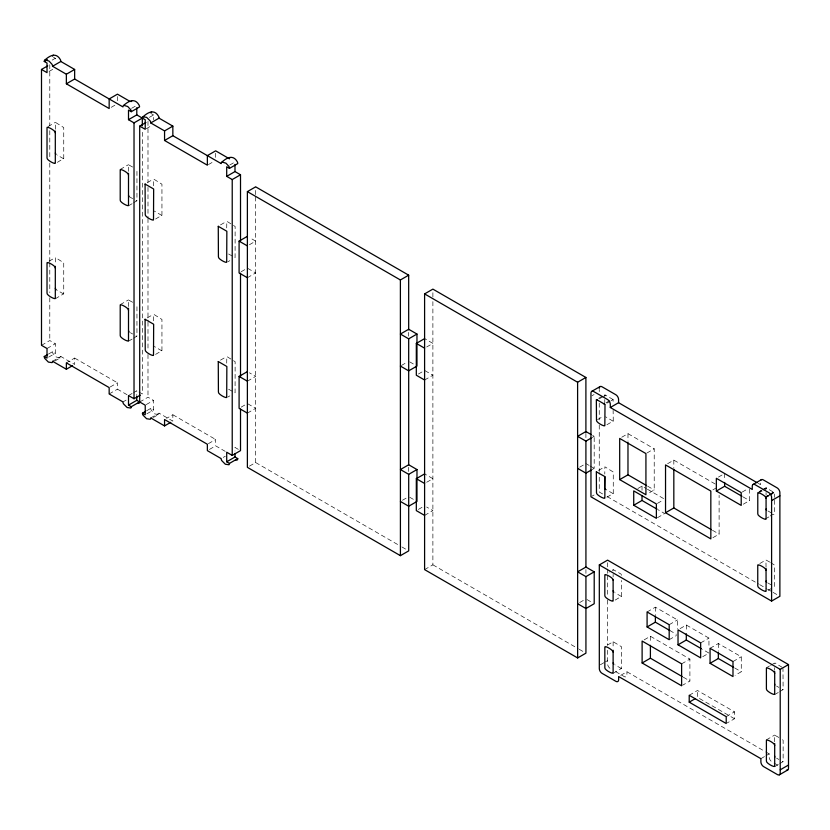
<?xml version="1.0" encoding="UTF-8"?>
<svg xmlns="http://www.w3.org/2000/svg" width="830" height="830" viewBox="0 0 830 830"><rect width="100%" height="100%" fill="white"/><g stroke="black" fill="none" stroke-linecap="round" stroke-linejoin="round"><path stroke-width="0.62" stroke-dasharray="4.15 3.11" d="M249.446 466.138L255.661 462.549L255.661 195.89M255.661 194.594L255.661 186.843M424.597 569.619L432.887 564.836L432.887 298.167M432.887 296.881L432.887 291.704M57.384 162.338L63.754 158.395L63.734 127.55L55.423 122.363L55.309 129.77M606.906 497.212L613.266 493.425L613.266 472.021L604.883 466.792L604.769 474.034M621.494 575.304L621.016 574.07L613.36 569.681L608.971 572.088M615.186 600.08L621.546 596.282L621.4 580.44M613.121 673.348L621.546 668.368L621.494 646.746L613.235 641.746L604.831 646.56M132.644 167.038L128.411 164.734L128.505 172.028M55.309 298.759L63.734 293.768L63.734 262.768L55.423 257.58L55.309 264.988M155.584 219.016L161.943 215.219L161.943 184.219L153.623 179.031L153.509 186.439M133.682 202.8L136.95 200.653L136.95 169.974L136.006 168.978M132.644 302.265L128.411 299.952L128.505 307.017M228.603 254.001L235.077 257.601L235.129 226.476L226.818 221.288L226.704 228.696M155.584 354.4L161.943 350.613L161.943 319.446L153.623 314.259L153.509 321.428M133.682 338.194L136.95 336.036L136.95 305.201L136.006 304.205M228.603 389.218L235.077 392.829L235.129 361.704L226.818 356.516L226.704 363.924M606.906 424.763L613.266 420.976L613.121 410.373M613.121 493.622L605.558 489.254M613.121 569.702L613.121 570.604M621.4 596.49L615.02 592.807M763.745 490.105C766.63 490.561 766.858 486.349 765.986 488.58M613.121 641.777L613.121 648.998M621.4 668.565L615.02 664.882M769.721 562.066L765.945 560.011L766.038 567.139M782.192 667.32L774.94 662.963L774.691 663.886M779.868 691.566L783.115 689.574L782.981 668.669M778.831 737.455L774.598 735.141L774.691 742.279M779.868 763.642L783.136 761.494L783.136 740.391L782.306 739.354M54.79 361.04L60.331 357.834A3.144 1.816 60 0 0 60.829 356.485L74.648 364.453L74.648 358.072L66.359 362.866M52.207 60.082L55.309 58.287L55.309 61.877M49.095 71.442L54.272 68.454M48.057 126.575L55.309 122.394M111.241 107.319L115.38 104.933M131.607 108.315L136.784 105.327M149.369 117.362L153.509 114.965L153.509 119.748M146.256 128.723L151.444 125.735M120.215 169.434L128.505 164.651M147.294 182.662L153.509 179.073M128.505 205.788L132.644 203.402M208.403 164.599L213.58 161.611M49.095 261.201L55.309 257.622M229.806 164.994L234.994 162.006M220.49 224.909L226.704 221.33M41.5 345.322L49.79 340.539L55.309 343.724L55.309 353.29L47.02 358.072M120.215 304.662L128.505 299.869M47.02 348.507L55.309 343.724M48.41 354.088L52.549 351.702L55.309 353.29M249.446 244.715L255.661 241.125L249.446 237.536M52.549 361.268L60.829 356.485M227.742 261.865L229.806 260.672M147.294 317.88L153.509 314.29M241.167 271.752L246.344 268.764M128.505 341.182L132.644 338.785M247.382 277.728L255.661 272.945L247.382 268.173M110.203 386.977L117.455 382.796L117.455 389.177L127.011 394.696M109.166 393.96L117.455 389.177M128.505 395.547L132.644 393.161M133.682 392.559L136.784 390.764L136.784 395.547M122.975 401.928L126.087 400.133M139.699 402L147.989 397.217L153.509 400.402L153.509 409.968L146.256 414.16M220.49 360.137L226.704 356.547M146.256 404.584L153.509 400.402M146.609 410.767L150.749 408.37L153.509 409.968M150.749 417.947L159.038 413.164L172.847 421.132L172.847 414.751L166.633 418.341M153.343 417.48L158.53 414.492A3.071 1.774 60 0 0 159.038 413.164M247.382 381.188L255.661 376.405L249.446 372.815M227.742 397.093L229.806 395.9M241.167 407.146L246.344 404.148M247.382 413.122L255.661 408.339L247.382 403.556M208.403 443.656L215.655 439.475L215.655 445.845L225.221 451.364M209.44 449.435L215.655 445.845M223.249 457.413L225.324 456.21M426.672 346.992L432.887 343.402L424.607 338.619M401.43 365.47L406.607 362.482M418.393 374.04L423.57 371.052M424.597 380.016L432.887 375.233L424.607 370.45M426.672 482.272L432.887 478.682L424.597 473.899M402.488 500.251L406.627 497.855M591.998 395.734L594.073 394.541M598.554 398.327L602.705 395.931M599.343 398.774L602.445 396.979M603.483 396.387L605.558 395.184M418.382 509.423L423.559 506.435M606.128 402.695L610.268 400.309M606.906 403.152L610.019 401.357M611.056 400.755L613.121 399.562L613.121 404.179M424.597 515.399L432.887 510.616L426.672 507.037M597.527 419.638L602.705 416.65M592.122 437.524L594.187 436.331L592.122 435.138M621.763 437.234L627.978 433.644L654.216 448.791L654.216 489.97L646.964 494.161M579.693 467.155L583.832 464.769M592.122 469.552L594.187 468.348L594.187 436.331M598.554 470.423L604.769 466.834M646.964 452.983L654.216 448.791M591.998 496.195L594.073 495.002M667.611 463.7L673.825 460.121L716.913 484.99M637.876 488.507L642.015 486.121L646.331 488.611M657.412 503.385L663.627 499.795M718.427 477.094L723.604 474.106M657.412 517.733L664.664 513.542L658.19 509.807M712.908 489.856L717.047 487.459M742.248 492.045L748.463 488.455M757.78 492.647L761.93 490.25M762.967 489.659L766.069 487.864L774.359 492.647L774.359 497.336M758.568 493.093L762.708 490.706M743.286 504.204L749.5 500.615L749.5 489.14M579.714 602.528L583.853 600.142M765.291 496.983L768.642 495.168M769.431 494.587C774.027 491.225 777.088 491.64 770.209 495.033M765.675 497.014L768.788 495.22M769.825 494.628L773.965 492.232M765.82 497.118L768.933 495.323M769.97 494.732L774.11 492.335M765.955 497.263L769.068 495.469M770.095 494.867L774.245 492.481M766.069 497.429L769.182 495.635M712.908 537.695L719.112 534.105L719.112 495.323M765.291 518.989L769.431 516.592M770.468 516.001C771.049 513.282 774.919 515.814 774.359 513.749L774.359 498.602M647.089 611.959L655.378 607.176L677.467 619.927L677.467 628.673M759.824 563.518L766.038 559.939M669.188 624.71L677.467 619.927M600.339 664.778L604.489 662.392M605.516 661.79L607.591 660.597M644.184 639.847L650.398 636.268L689.896 659.072L689.896 681.005L682.644 685.186M680.092 628.621L686.306 625.032L708.955 638.104L708.955 646.85M669.188 639.702L676.429 635.521M620.716 675.34L626.93 671.761L764.689 751.295M768.175 590.317L772.315 587.92M700.665 642.897L708.955 638.104M681.617 663.855L689.896 659.072M710.065 648.313L718.344 643.53L741.273 656.769L741.273 671.75L735.058 675.34M702.74 656.686L708.955 653.096L702.481 649.361M732.983 661.552L741.273 656.769M689.211 695.281L697.49 690.487L734.509 711.86L734.509 718.739L727.256 722.92M766.401 667.766L769.514 665.971M770.551 665.38L774.691 662.983M726.219 716.643L734.509 711.86M774.691 694.554L778.831 692.168M766.401 739.841L774.691 735.058M760.882 758.662L765.021 756.265M766.059 755.674L769.171 753.879L769.171 757.064A3.901 2.251 60 0 0 771.931 761.847M774.691 766.63L778.831 764.243M759.606 491.319L761.681 490.125M762.718 489.534L766.069 487.864M158.53 414.492L154.878 413.942L151.247 410.279A3.05 1.764 60 0 1 150.749 408.37M63.599 158.748L57.208 155.065M136.784 201.005L136.006 200.559M161.798 215.427L154.297 211.09M63.599 293.976L56.087 289.639M136.784 336.399L136.006 335.943M161.798 350.82L154.297 346.483M613.121 421.173L605.558 416.805M782.866 689.813L782.306 689.491M782.866 761.888L782.306 761.567M59.968 358.041L56.067 356.921L53.047 353.632A3.123 1.805 60 0 1 52.549 351.702M53.473 57.229L55.309 58.287M150.749 113.368L153.509 114.965M613.121 399.562L604.769 394.738L604.769 403.069M758.309 483.382L760.55 484.668L760.55 482.552M767.968 510.969L773.57 514.206M743.016 496.88L749.5 500.615M647.649 486.183L654.216 489.97M647.41 489.233L663.585 498.571M770.697 562.626L774.525 565.126L774.525 586.53L773.602 586.281M712.493 530.277L719.112 534.105M129.283 196.679L132.644 198.619M409.719 361.88L414.896 364.878M585.907 463.565L589.01 465.36M590.047 465.962L594.187 468.348M767.781 582.919L771.661 585.16M602.611 493.954L599.25 492.014L599.25 472.685M607.104 496.548L758.568 583.988M759.689 584.642L766.412 588.522M767.543 589.176L772.025 591.759M773.145 592.413L779.878 596.293M776.59 686.088L778.831 687.385M669.737 630.458L676.367 634.286M734.716 667.974L741.273 671.75M130.403 332.706L132.644 334.002M409.74 497.263L414.917 500.251M586.955 599.54L592.143 602.528M683.318 677.207L689.896 681.005M734.509 718.739L697.49 697.366L697.49 690.487M765.81 751.939L769.171 753.879M776.59 758.163L778.831 759.46M138.994 392.04L142.314 393.96L142.314 129.739M238.303 449.352L234.994 447.443L234.994 451.032M74.648 358.072L117.455 382.796M172.847 414.751L215.655 439.475M255.661 462.549L400.88 546.368M402 547.012L406.472 549.585M432.887 564.836L578.105 648.645M579.226 649.288L583.687 651.872M615.663 671.636L624.16 676.543A3.901 2.251 60 0 0 626.93 674.946L626.93 671.761M774.058 763.081L779.36 766.142M774.691 667.673L774.691 670.204M766.069 492.553L766.069 495.074M724.642 473.515L724.642 479.885M718.344 643.53L718.344 651.021M686.306 625.032L686.306 631.277M673.825 460.121L673.825 467.871M655.378 607.176L655.378 614.667M650.398 636.268L650.398 642.721M642.015 486.121L642.015 490.904M627.978 433.644L627.978 441.363M613.121 574.391L613.121 576.912M607.591 562.709L607.591 567.865M607.591 569.152L607.591 574.298M607.591 575.584L607.591 594.913M607.591 600.059L607.591 645.138M607.591 650.295L607.591 663.782A3.901 2.251 60 0 0 610.351 668.565M599.25 389.426L599.25 391.553M599.25 403.141L599.25 419.887M599.25 425.033L599.25 471.399M585.907 433.426L585.907 438.448M585.928 569.608L585.928 573.426M408.682 332.394L408.682 336.171M408.702 467.321L408.702 472.426M215.655 153.239L215.655 158.022M147.989 121.346L147.989 182.216M147.989 187.393L147.989 217.19M147.989 218.477L147.989 320.795M147.989 322.092L147.989 349.295M147.989 354.472L147.989 397.217M117.455 96.56L117.455 101.343M49.79 64.667L49.79 125.538M49.79 130.725L49.79 157.918M49.79 163.095L49.79 261.533M49.79 262.83L49.79 292.617M49.79 297.794L49.79 340.539"/><path stroke-width="1.25" d="M408.671 275.176L400.392 279.969L400.392 366.072L400.413 469.552L408.702 474.335L408.702 550.881L400.413 555.664L247.382 467.342L247.382 191.626L255.661 186.843L408.671 275.176L408.682 329.884M585.897 377.463L577.607 382.246L577.618 468.348L577.639 571.839L585.928 576.622L585.928 653.158L577.639 657.941L424.597 569.619L424.597 293.903L432.887 289.12L585.897 377.463L585.907 432.171M597.268 399.977L596.345 399.728L596.49 420.239C595.795 422.439 606.128 427.875 604.842 425.064L604.997 404.884L604.053 403.888M613.204 652.162C613.567 650.264 603.908 644.557 604.831 647.462L604.831 667.662C604.136 669.862 614.408 675.257 613.121 672.445L613.121 650.253M55.309 132.862C56.004 130.673 45.733 125.278 47.02 128.079L47.02 157.845C46.335 160.045 56.596 165.44 55.309 162.628L55.309 131.057M55.309 153.062L55.973 154.453M128.505 175.12C129.19 172.92 118.929 167.536 120.215 170.337L120.215 200.103C119.52 202.302 129.791 207.697 128.505 204.886L128.505 173.314M128.505 195.32L129.034 196.7M55.309 268.09C55.984 265.859 45.775 260.568 47.02 263.307L47.02 293.073C46.335 295.262 56.596 300.657 55.309 297.856L55.309 266.285M55.309 288.29L55.973 289.68M128.505 310.347C129.19 308.148 118.929 302.753 120.215 305.554L120.215 335.496C119.52 337.686 129.791 343.081 128.505 340.279L128.505 308.262M128.505 330.714L129.034 332.083M613.121 580.17C613.806 577.981 603.545 572.586 604.831 575.387L604.831 595.587C604.136 597.787 614.408 603.182 613.121 600.37L613.121 579.444M613.121 590.804L613.785 592.195M766.069 498.332C766.764 496.133 756.493 490.738 757.78 493.549L757.78 513.749C757.095 515.949 767.356 521.344 766.069 518.532L766.069 496.34M766.069 508.966L766.464 510.284M613.121 662.88L613.785 664.27M766.1 570.438C766.785 568.239 756.462 562.813 757.749 565.624L757.749 585.793C757.085 588.014 767.387 593.419 766.1 590.607L766.038 568.405M766.038 581.01L766.567 582.38M774.691 673.452C775.386 671.263 765.115 665.868 766.401 668.669L766.401 688.869C765.716 691.068 775.977 696.463 774.691 693.652L774.691 671.46M774.691 684.086L774.805 685.155M774.691 745.527C775.386 743.338 765.115 737.943 766.401 740.744L766.401 760.944C765.716 763.144 775.977 768.539 774.691 765.737L774.691 743.535M774.691 756.161L774.805 757.23M45.111 59.916L49.001 61.036L52.031 64.325A3.133 1.805 60 0 1 52.549 66.265L66.359 74.233L66.359 83.799L74.648 79.016L74.648 69.45L60.829 61.482A3.133 1.805 60 0 0 60.32 59.542C56.305 52.518 50.371 55.019 44.758 60.123A3.081 1.785 60 0 0 44.26 61.482L47.02 63.07L47.02 72.646L41.5 69.45L41.5 345.322L47.02 348.507L47.02 358.072L44.26 356.485L47.372 354.69M53.4 55.133L53.037 55.34A3.081 1.785 60 0 0 52.601 56.118M142.314 125.859L142.314 118.088L134.024 122.871L128.505 119.686L128.505 110.11L131.264 111.708L139.554 106.925A3.102 1.795 60 0 0 139.035 104.995C135.02 97.982 129.086 100.472 123.473 105.576A3.061 1.774 60 0 0 122.975 106.925L74.648 79.016M132.115 100.586L131.752 100.793A3.061 1.774 60 0 0 131.316 101.571M44.26 61.482L47.372 59.687M41.5 69.45L47.715 65.861M52.549 66.265L60.829 61.482M66.359 74.233L74.648 69.45M128.505 119.686L136.784 114.893L142.314 118.088M142.978 116.823C148.58 111.708 154.546 109.238 158.54 116.242A3.061 1.774 60 0 1 159.038 118.151L172.847 126.129L172.847 135.695L164.558 140.478L164.558 130.912L150.749 122.944A3.061 1.774 60 0 0 150.261 121.024L146.63 117.362L142.978 116.823A3.102 1.795 60 0 0 142.459 118.151L145.229 119.748L145.229 129.314L139.699 126.129L139.699 402L145.229 405.185L145.229 414.751L142.459 413.164L145.572 411.369M139.699 126.129L145.914 122.539M150.749 122.944L159.038 118.151M164.558 130.912L172.847 126.129M240.513 240.814L240.513 174.767L232.224 179.55L226.704 176.354L226.704 166.788L229.464 168.386L237.754 163.603A3.081 1.785 60 0 0 237.256 161.684C233.272 154.66 227.296 157.15 221.693 162.265A3.133 1.805 60 0 0 221.174 163.603L172.847 135.695M226.704 176.354L234.994 171.571L240.513 174.767M247.382 277.728L239.092 272.956L239.092 241.125L247.382 236.343M44.26 356.485A3.123 1.805 60 0 0 44.758 358.415L48.399 362.098L52.041 362.617A3.144 1.816 60 0 0 52.549 361.268L66.359 369.236L72.573 365.657M128.505 405.123L136.784 400.33L139.554 401.928L131.264 406.71L128.505 405.123L128.505 395.547L134.024 398.742L140.239 395.153M247.382 413.122L239.092 408.339L239.092 376.405L247.371 371.622M142.459 413.164A3.05 1.764 60 0 0 142.957 415.073L146.599 418.725L150.24 419.275A3.071 1.774 60 0 0 150.749 417.947L164.558 425.915L170.773 422.325M408.682 338.837L416.961 334.044L408.682 329.261L400.392 334.054L408.682 338.837L408.702 464.769L416.982 469.552L416.982 501.445L408.702 506.227L400.413 501.445L400.413 469.552L408.702 464.769M424.597 380.016L416.318 375.233L416.318 343.413L424.607 338.619M226.704 461.791L234.994 457.008L237.754 458.606L229.464 463.389L226.704 461.791L226.704 452.226L232.224 455.411L240.513 450.628L240.513 409.19M408.702 474.335L416.982 469.552M424.597 515.399L416.318 510.616L416.318 478.682L424.597 473.899M591.769 391.355L600.059 386.573M760.913 480.103A3.901 2.251 60 0 1 763.31 479.885L777.119 487.864A3.901 2.251 60 0 1 779.878 492.647L779.878 596.293L771.599 601.076L590.96 496.797L590.96 393.14A3.901 2.251 60 0 1 593.72 391.553L607.539 399.521A3.901 2.251 60 0 1 610.299 404.303L610.299 407.499L618.578 402.706L757.188 482.738M591.085 434.536L585.907 431.548L577.618 436.331L585.907 441.114L591.085 438.126M591.085 470.143L585.907 473.142L577.618 468.348M619.688 479.605L645.927 494.753L645.927 453.574L619.688 438.427L619.688 479.605L627.978 474.822L646.56 485.55M633.726 505.252L656.374 518.335L656.374 503.976L633.726 490.904L633.726 505.252L642.015 500.469L657.111 509.184M665.536 512.743L710.833 538.888L710.833 491.049L665.536 464.904L665.536 512.743L673.825 507.96L711.383 529.644M716.352 491.049L741.211 505.408L741.211 492.647L716.352 478.298L716.352 491.049L724.642 486.266L741.937 496.247M577.639 603.732L585.928 608.514L594.207 603.732L594.207 571.839L585.928 567.056L577.639 571.839L577.639 657.941M599.312 564.919L780.21 669.364L780.21 773.01A3.901 2.251 60 0 1 777.451 774.608L763.642 766.63A3.901 2.251 60 0 1 760.882 761.847L760.882 758.662L618.64 676.543L618.64 679.729A3.901 2.251 60 0 1 615.881 681.326L602.072 673.348A3.901 2.251 60 0 1 599.312 668.565L599.312 564.919L607.591 560.136L788.5 664.581L788.5 768.227A3.901 2.251 60 0 1 786.456 770.126M585.928 576.622L594.207 571.839M753.069 484.481L761.359 479.699M771.599 500.615L779.878 495.832M647.089 626.951L669.188 639.702L669.188 624.71L647.089 611.959L647.089 626.951L655.378 622.168L669.737 630.458M642.119 662.983L681.617 685.788L681.617 663.855L642.119 641.051L642.119 662.983L650.398 658.2L682.218 676.575M678.027 644.806L700.665 657.879L700.665 642.897L678.027 629.814L678.027 644.806L686.306 640.023L701.402 648.738M710.065 663.305L732.983 676.543L732.983 661.552L710.065 648.313L710.065 663.305L718.344 658.522L733.627 667.341M689.211 702.159L726.219 723.521L726.219 716.643L689.211 695.281L689.211 702.159L695.426 698.57M780.21 669.364L788.5 664.581M780.21 769.825L788.5 765.042M779.401 774.805L787.691 770.022M151.62 111.832L151.268 112.04A3.102 1.795 60 0 0 150.987 112.361M123.826 105.369L127.716 106.499L130.746 109.778A3.102 1.795 60 0 1 131.264 111.708M222.056 162.058L225.968 163.188L228.976 166.467A3.081 1.785 60 0 1 229.464 168.386M605.443 489.295L604.614 488.258L604.769 476.555M235.419 460.194L237.256 459.965A3.123 1.805 60 0 0 237.754 458.606M137.22 403.484L139.056 403.266A3.05 1.764 60 0 0 139.554 401.928M130.196 101.53L117.455 94.164L109.166 98.957L109.166 108.523L66.359 83.799M229.464 158.821L215.655 150.842L207.365 155.625L207.365 165.191L164.558 140.478M247.382 191.626L400.392 279.969M424.597 293.903L577.607 382.246M596.49 399.521L604.842 404.345M610.299 407.499L752.26 489.461L752.26 486.266A3.901 2.251 60 0 1 755.02 484.668L768.829 492.647A3.901 2.251 60 0 1 771.599 497.429L771.599 601.076M239.092 241.125L247.382 245.908M416.318 343.413L424.597 348.185M400.392 366.072L408.682 370.854L416.971 366.072L416.961 334.044M239.092 376.405L247.382 381.188M416.318 478.682L424.597 483.465M724.642 482.438L724.642 486.266M718.344 652.276L718.344 658.522M686.306 633.778L686.306 640.023M673.825 469.168L673.825 507.96M655.378 615.922L655.378 622.168M650.398 645.294L650.398 658.2M642.015 495.686L642.015 500.469M627.978 442.649L627.978 474.822M618.578 402.706L618.578 399.521A3.901 2.251 60 0 0 615.818 394.738L602.009 386.77A3.901 2.251 60 0 0 599.25 388.357M585.907 441.114L585.928 567.056M400.413 501.445L400.413 555.664M240.513 273.195L240.513 376.81M234.994 164.402L234.994 171.571M234.994 453.419L234.994 457.008M232.224 179.55L232.224 455.411M164.558 425.915L164.558 419.534L207.365 444.258L207.365 450.628L221.174 458.606A3.144 1.816 60 0 0 221.683 460.546L225.324 464.229L228.966 464.748A3.123 1.805 60 0 0 229.464 463.389M136.784 107.724L136.784 114.893M136.784 396.75L136.784 400.33M134.024 122.871L134.024 398.742M66.359 369.236L66.359 362.866L109.166 387.579L109.166 393.96L122.975 401.928A3.071 1.774 60 0 0 123.483 403.847L127.135 407.509L130.767 408.049A3.05 1.764 60 0 0 131.264 406.71M229.526 158.24A3.133 1.805 60 0 1 229.983 157.482M145.084 184.053L145.229 214.524C144.534 216.723 154.805 222.118 153.509 219.307L153.654 189.001L145.084 184.053M145.084 319.28L145.229 349.918C144.534 352.107 154.805 357.502 153.509 354.701L153.654 324.229L145.084 319.28M218.269 226.31L218.415 256.781C217.73 258.981 227.991 264.365 226.704 261.564L226.849 231.259L218.269 226.31M218.269 361.538L218.415 392.009C217.74 394.209 227.991 399.593 226.704 396.792L226.849 366.487L218.269 361.538M596.345 471.814L596.49 492.688C595.795 494.888 606.128 500.324 604.842 497.512L604.925 476.617L596.345 471.814"/></g></svg>
